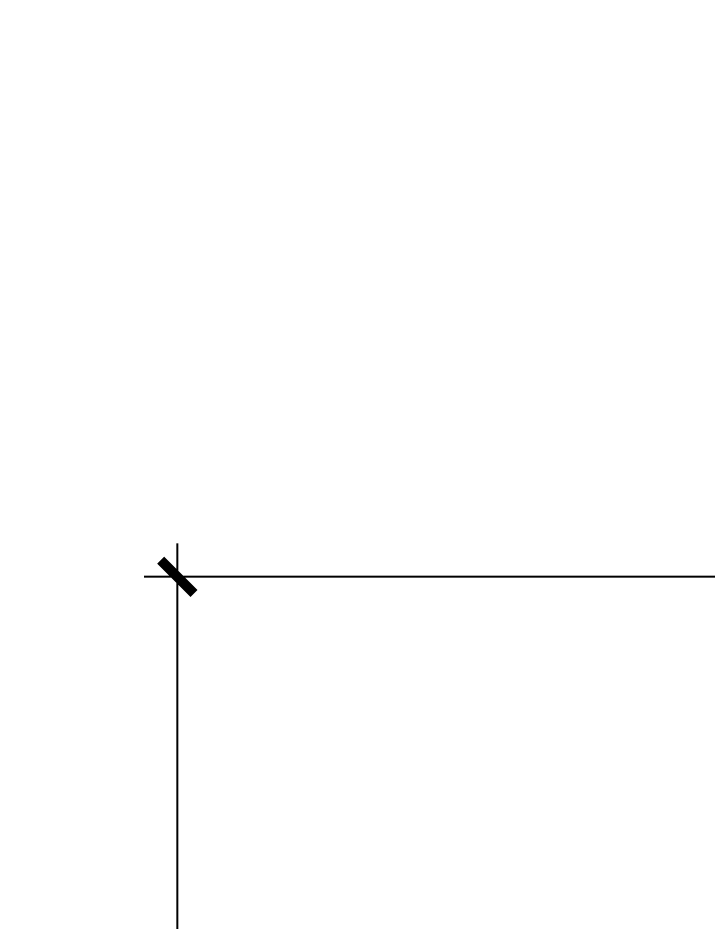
# Model space of a CAD drawing. Header units: inches. Extents: x 651127 to 1529722, y 768575 to 1021311.
# Drawn here: x 1004282 to 1006353, y 877993 to 880705 of the extents above; entities that cross this region are included whole.
import ezdxf

# ---------------------------------------------------------------- set-up
doc = ezdxf.new("R2010")
doc.units = ezdxf.units.IN
doc.header["$LTSCALE"] = 1000
doc.header["$MEASUREMENT"] = 0
doc.linetypes.add('CENTER2', pattern=[1.125, 0.75, -0.125, 0.125, -0.125])
doc.layers.get('DEFPOINTS').update_dxf_attribs({"color": 8, "lineweight": 9})
doc.layers.add('DWGshare.com_2', color=147, linetype='Continuous')
doc.styles.add('DWGshare.com_4', font='romans.shx', dxfattribs={"width": 0.8})
doc.dimstyles.new('DWGshare.com_1', dxfattribs={"dimscale": 100, "dimtxt": 2.5, "dimasz": 1, "dimexe": 1, "dimexo": 1.5, "dimgap": 1, "dimtad": 1, "dimdec": 0, "dimzin": 0, "dimdsep": 46, "dimtxsty": 'DWGshare.com_4', "dimblk": 'DWGshare.com_1', "dimcen": 1.5, "dimdle": 1, "dimclrd": 256, "dimclre": 256, "dimclrt": 7, "dimadec": 0, "dimazin": 0, "dimtfac": 1, "dimtdec": 0, "dimtix": 1, "dimtmove": 2, "dimatfit": 3, "dimfxl": 1, "dimtolj": 1, "dimtzin": 0, "dimarcsym": 0})
doc.dimstyles.new('DWGshare.com_4', dxfattribs={"dimscale": 100, "dimtxt": 2.5, "dimasz": 2, "dimexe": 1, "dimexo": 1.5, "dimgap": 1, "dimtad": 1, "dimdec": 0, "dimlfac": 0.5, "dimzin": 0, "dimdsep": 46, "dimtxsty": 'DWGshare.com_4', "dimblk": 'DWGshare.com_6', "dimcen": 1.5, "dimdle": 1, "dimclrd": 256, "dimclre": 256, "dimclrt": 7, "dimadec": 0, "dimazin": 0, "dimtfac": 1, "dimtdec": 0, "dimtix": 1, "dimtmove": 2, "dimatfit": 3, "dimldrblk": 'DWGshare.com_6', "dimfxl": 1, "dimtolj": 1, "dimtzin": 0, "dimarcsym": 0})

# ---------------------------------------------------------------- blocks, each defined once
blk = doc.blocks.new('DWGshare.com_1')
at = {"color": 0, "linetype": 'ByBlock', "const_width": 0.3}
blk.add_lwpolyline([(-0.5, -0.5), (0.5, 0.5)], dxfattribs=at)
blk = doc.blocks.new('*D237')
at = {"layer": 'DEFPOINTS', "color": 0, "transparency": 16777216}
for p in [(1004760.4, 879028.7), (1006637.9, 879028.7), (1007022.5, 870028.7)]:
    blk.add_point(p, dxfattribs=at)
at = {"layer": 'DWGshare.com_2', "lineweight": -2, "transparency": 16777216}
for p, q in [((1004760.4, 869928.7), (1004760.4, 879128.7)), ((1006487.9, 879028.7), (1004660.4, 879028.7)), ((1006872.5, 870028.7), (1004660.4, 870028.7))]:
    blk.add_line(p, q, dxfattribs=at)
at = {"layer": 'DWGshare.com_2', "lineweight": -2, "transparency": 16777216, "xscale": 100, "yscale": 100, "zscale": 100}
for p, rotation in [((1004760.4, 879028.7), 90), ((1004760.4, 870028.7), 270)]:
    blk.add_blockref('DWGshare.com_1', p, dxfattribs=dict(at, rotation=rotation))
at = {"layer": 'DWGshare.com_2', "color": 7, "transparency": 16777216, "insert": (1004535.4, 874528.7), "char_height": 250, "attachment_point": 5, "rotation": 90, "style": 'DWGshare.com_4'}
blk.add_mtext('\\A1;9000', dxfattribs=at)
blk = doc.blocks.new('DWGshare.com_6')
at = {"linetype": 'CENTER2'}
blk.add_hatch(color=256, dxfattribs=at).paths.add_polyline_path([(-1.296, 0.216), (-1, 0), (-1.296, -0.216), (0, 0)])
blk.add_line((0, 0), (-1, 0), dxfattribs=at)
blk.add_lwpolyline([(-1.296, 0.216), (0, 0), (-1.296, -0.216), (-1, 0), (-1.296, 0.216)], dxfattribs=at)

msp = doc.modelspace()

# ---------------------------------------------------------------- dimensions: what is measured, and where the dimension line sits
at = {"layer": 'DWGshare.com_2'}
dim = msp.add_linear_dim(base=(1004760.4, 879028.7), p1=(1007022.5, 870028.7), p2=(1006637.9, 879028.7), angle=90, dimstyle='DWGshare.com_1', dxfattribs=at)
dim.commit()
dim.dimension.update_dxf_attribs({"geometry": '*D237', "text_midpoint": (1004535.4, 874528.7)})

# ---------------------------------------------------------------- leaders
msp.add_leader([(1007475.3, 879915.2), (1006977.3, 881969.2), (1004282, 881969.2)], dimstyle='DWGshare.com_4', dxfattribs=at)

doc.saveas('drawing.dxf')
